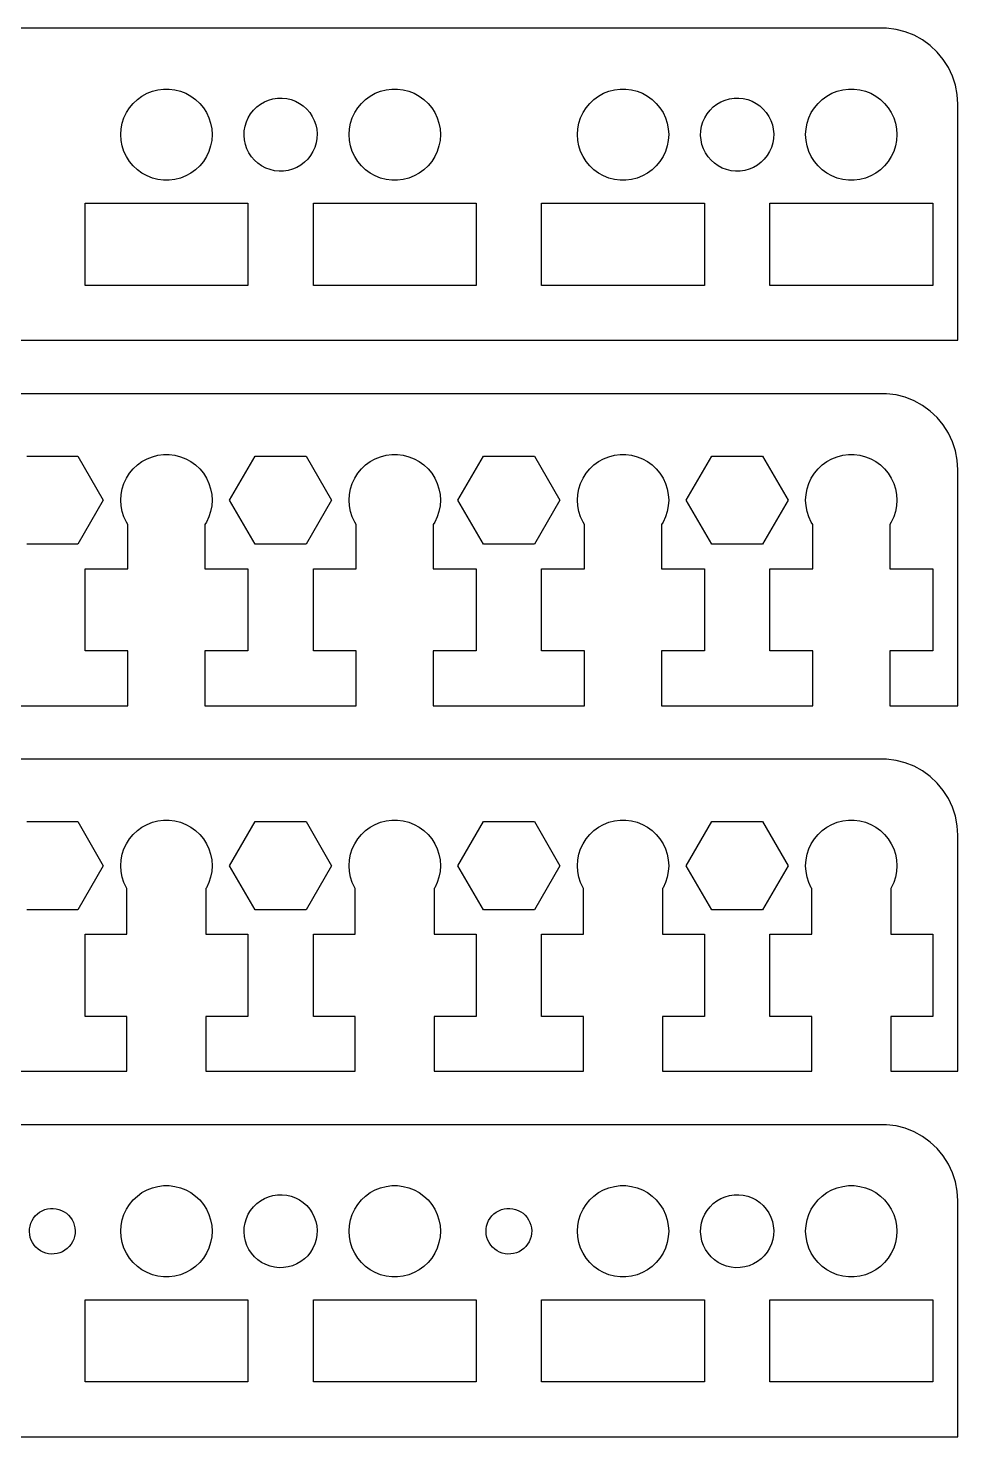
# Model space of a CAD drawing. Header units: metres. Extents: x -60 to 60, y 0 to 92.
# Drawn here: x -1.6 to 59.5, y 0 to 92.5 of the extents above; entities that cross this region are included whole.
import ezdxf

# ---------------------------------------------------------------- set-up
doc = ezdxf.new("R2010")
doc.units = ezdxf.units.M

msp = doc.modelspace()

# ---------------------------------------------------------------- linework, layer by layer
for p, q in [((54.8139, 92.4901), (-54.8139, 92.4901)), ((55.4369, 92.4114), (54.8139, 92.4901)), ((56.0451, 92.2553), (55.4369, 92.4114)), ((56.6289, 92.0241), (56.0451, 92.2553)), ((57.1791, 91.7216), (56.6289, 92.0241)), ((57.6871, 91.3526), (57.1791, 91.7216)), ((58.1448, 90.9227), (57.6871, 91.3526)), ((58.5451, 90.4389), (58.1448, 90.9227)), ((58.8815, 89.9088), (58.5451, 90.4389)), ((59.1489, 89.3406), (58.8815, 89.9088)), ((59.3429, 88.7434), (59.1489, 89.3406)), ((5.58772, 87.8115), (5.89252, 88.033)), ((5.89252, 88.033), (6.22266, 88.2145)), ((6.22266, 88.2145), (6.57294, 88.3532)), ((6.57294, 88.3532), (6.93785, 88.4469)), ((6.93785, 88.4469), (7.31161, 88.4941)), ((7.31161, 88.4941), (7.68837, 88.4941)), ((7.68837, 88.4941), (8.06213, 88.4469)), ((8.06213, 88.4469), (8.42705, 88.3532)), ((8.42705, 88.3532), (8.77733, 88.2145)), ((8.77733, 88.2145), (9.10747, 88.033)), ((9.10747, 88.033), (9.41226, 87.8115)), ((14.501, 87.8475), (14.7992, 87.8916)), ((14.7992, 87.8916), (15.1005, 87.8979)), ((15.1005, 87.8979), (15.4002, 87.8664)), ((15.4002, 87.8664), (15.6937, 87.7976)), ((20.5877, 87.8115), (20.8925, 88.033)), ((20.8925, 88.033), (21.2227, 88.2145)), ((21.2227, 88.2145), (21.5729, 88.3532)), ((21.5729, 88.3532), (21.9379, 88.4469)), ((21.9379, 88.4469), (22.3116, 88.4941)), ((22.3116, 88.4941), (22.6884, 88.4941)), ((22.6884, 88.4941), (23.0621, 88.4469)), ((23.0621, 88.4469), (23.427, 88.3532)), ((23.427, 88.3532), (23.7773, 88.2145)), ((23.7773, 88.2145), (24.1075, 88.033)), ((24.1075, 88.033), (24.4123, 87.8115)), ((35.5877, 87.8115), (35.8925, 88.033)), ((35.8925, 88.033), (36.2227, 88.2145)), ((36.2227, 88.2145), (36.5729, 88.3532)), ((36.5729, 88.3532), (36.9379, 88.4469)), ((36.9379, 88.4469), (37.3116, 88.4941)), ((37.3116, 88.4941), (37.6884, 88.4941)), ((37.6884, 88.4941), (38.0621, 88.4469)), ((38.0621, 88.4469), (38.427, 88.3532)), ((38.427, 88.3532), (38.7773, 88.2145)), ((38.7773, 88.2145), (39.1075, 88.033)), ((39.1075, 88.033), (39.4123, 87.8115)), ((44.501, 87.8475), (44.7992, 87.8916)), ((44.7992, 87.8916), (45.1005, 87.8979)), ((45.1005, 87.8979), (45.4002, 87.8664)), ((45.4002, 87.8664), (45.6937, 87.7976)), ((50.5877, 87.8115), (50.8925, 88.033)), ((50.8925, 88.033), (51.2227, 88.2145)), ((51.2227, 88.2145), (51.5729, 88.3532)), ((51.5729, 88.3532), (51.9379, 88.4469)), ((51.9379, 88.4469), (52.3116, 88.4941)), ((52.3116, 88.4941), (52.6884, 88.4941)), ((52.6884, 88.4941), (53.0621, 88.4469)), ((53.0621, 88.4469), (53.427, 88.3532)), ((53.427, 88.3532), (53.7773, 88.2145)), ((53.7773, 88.2145), (54.1075, 88.033)), ((54.1075, 88.033), (54.4123, 87.8115)), ((59.4606, 88.1267), (59.3429, 88.7434)), ((59.5, 87.5), (59.4606, 88.1267)), ((4.71066, 86.6044), (4.87108, 86.9453)), ((4.87108, 86.9453), (5.07294, 87.2634)), ((5.07294, 87.2634), (5.31308, 87.5536)), ((5.31308, 87.5536), (5.58772, 87.8115)), ((9.41226, 87.8115), (9.6869, 87.5536)), ((9.6869, 87.5536), (9.92705, 87.2634)), ((9.92705, 87.2634), (10.1289, 86.9453)), ((10.1289, 86.9453), (10.2893, 86.6044)), ((13.0292, 86.8697), (13.2164, 87.1059)), ((13.2164, 87.1059), (13.4318, 87.3168)), ((13.4318, 87.3168), (13.6719, 87.499)), ((13.6719, 87.499), (13.9329, 87.6497)), ((13.9329, 87.6497), (14.2107, 87.7665)), ((14.2107, 87.7665), (14.501, 87.8475)), ((15.6937, 87.7976), (15.9762, 87.6925)), ((15.9762, 87.6925), (16.2433, 87.5529)), ((16.2433, 87.5529), (16.4908, 87.3809)), ((16.4908, 87.3809), (16.7147, 87.1792)), ((16.7147, 87.1792), (16.9117, 86.951)), ((16.9117, 86.951), (17.0785, 86.7)), ((19.7107, 86.6044), (19.8711, 86.9453)), ((19.8711, 86.9453), (20.0729, 87.2634)), ((20.0729, 87.2634), (20.3131, 87.5536)), ((20.3131, 87.5536), (20.5877, 87.8115)), ((24.4123, 87.8115), (24.6869, 87.5536)), ((24.6869, 87.5536), (24.927, 87.2634)), ((24.927, 87.2634), (25.1289, 86.9453)), ((25.1289, 86.9453), (25.2893, 86.6044)), ((34.7107, 86.6044), (34.8711, 86.9453)), ((34.8711, 86.9453), (35.0729, 87.2634)), ((35.0729, 87.2634), (35.3131, 87.5536)), ((35.3131, 87.5536), (35.5877, 87.8115)), ((39.4123, 87.8115), (39.6869, 87.5536)), ((39.6869, 87.5536), (39.927, 87.2634)), ((39.927, 87.2634), (40.1289, 86.9453)), ((40.1289, 86.9453), (40.2893, 86.6044)), ((43.0292, 86.8697), (43.2164, 87.1059)), ((43.2164, 87.1059), (43.4318, 87.3168)), ((43.4318, 87.3168), (43.6719, 87.499)), ((43.6719, 87.499), (43.9329, 87.6497)), ((43.9329, 87.6497), (44.2107, 87.7665)), ((44.2107, 87.7665), (44.501, 87.8475)), ((45.6937, 87.7976), (45.9762, 87.6925)), ((45.9762, 87.6925), (46.2433, 87.5529)), ((46.2433, 87.5529), (46.4908, 87.3809)), ((46.4908, 87.3809), (46.7147, 87.1792)), ((46.7147, 87.1792), (46.9117, 86.951)), ((46.9117, 86.951), (47.0785, 86.7)), ((49.7107, 86.6044), (49.8711, 86.9453)), ((49.8711, 86.9453), (50.0729, 87.2634)), ((50.0729, 87.2634), (50.3131, 87.5536)), ((50.3131, 87.5536), (50.5877, 87.8115)), ((54.4123, 87.8115), (54.6869, 87.5536)), ((54.6869, 87.5536), (54.927, 87.2634)), ((54.927, 87.2634), (55.1289, 86.9453)), ((55.1289, 86.9453), (55.2893, 86.6044)), ((59.5, 72), (59.5, 87.5)), ((4.52365, 85.876), (4.59424, 86.2461)), ((4.59424, 86.2461), (4.71066, 86.6044)), ((10.2893, 86.6044), (10.4057, 86.2461)), ((10.4057, 86.2461), (10.4763, 85.876)), ((12.6131, 85.7509), (12.6634, 86.048)), ((12.6634, 86.048), (12.7505, 86.3366)), ((12.7505, 86.3366), (12.8731, 86.6119)), ((12.8731, 86.6119), (13.0292, 86.8697)), ((17.0785, 86.7), (17.2125, 86.43)), ((17.2125, 86.43), (17.3116, 86.1454)), ((17.3116, 86.1454), (17.3743, 85.8506)), ((19.5237, 85.876), (19.5942, 86.2461)), ((19.5942, 86.2461), (19.7107, 86.6044)), ((25.2893, 86.6044), (25.4057, 86.2461)), ((25.4057, 86.2461), (25.4763, 85.876)), ((34.5237, 85.876), (34.5942, 86.2461)), ((34.5942, 86.2461), (34.7107, 86.6044)), ((40.2893, 86.6044), (40.4057, 86.2461)), ((40.4057, 86.2461), (40.4763, 85.876)), ((42.6131, 85.7509), (42.6634, 86.048)), ((42.6634, 86.048), (42.7505, 86.3366)), ((42.7505, 86.3366), (42.8731, 86.6119)), ((42.8731, 86.6119), (43.0292, 86.8697)), ((47.0785, 86.7), (47.2125, 86.43)), ((47.2125, 86.43), (47.3116, 86.1454)), ((47.3116, 86.1454), (47.3743, 85.8506)), ((49.5237, 85.876), (49.5942, 86.2461)), ((49.5942, 86.2461), (49.7107, 86.6044)), ((55.2893, 86.6044), (55.4057, 86.2461)), ((55.4057, 86.2461), (55.4763, 85.876)), ((4.5, 85.5), (4.52365, 85.876)), ((4.52365, 85.124), (4.5, 85.5)), ((4.59424, 84.7539), (4.52365, 85.124)), ((10.4763, 85.124), (10.4057, 84.7539)), ((10.4763, 85.876), (10.5, 85.5)), ((10.5, 85.5), (10.4763, 85.124)), ((12.6005, 85.4497), (12.6131, 85.7509)), ((12.6257, 85.1494), (12.6005, 85.4497)), ((12.6884, 84.8546), (12.6257, 85.1494)), ((17.3868, 85.2491), (17.3366, 84.952)), ((17.3743, 85.8506), (17.3995, 85.5502)), ((17.3995, 85.5502), (17.3868, 85.2491)), ((19.5, 85.5), (19.5237, 85.876)), ((19.5237, 85.124), (19.5, 85.5)), ((19.5942, 84.7539), (19.5237, 85.124)), ((25.4763, 85.124), (25.4057, 84.7539)), ((25.4763, 85.876), (25.5, 85.5)), ((25.5, 85.5), (25.4763, 85.124)), ((34.5, 85.5), (34.5237, 85.876)), ((34.5237, 85.124), (34.5, 85.5)), ((34.5942, 84.7539), (34.5237, 85.124)), ((40.4763, 85.124), (40.4057, 84.7539)), ((40.4763, 85.876), (40.5, 85.5)), ((40.5, 85.5), (40.4763, 85.124)), ((42.6005, 85.4497), (42.6131, 85.7509)), ((42.6257, 85.1494), (42.6005, 85.4497)), ((42.6884, 84.8546), (42.6257, 85.1494)), ((47.3868, 85.2491), (47.3366, 84.952)), ((47.3743, 85.8506), (47.3995, 85.5502)), ((47.3995, 85.5502), (47.3868, 85.2491)), ((49.5, 85.5), (49.5237, 85.876)), ((49.5237, 85.124), (49.5, 85.5)), ((49.5942, 84.7539), (49.5237, 85.124)), ((55.4763, 85.124), (55.4057, 84.7539)), ((55.4763, 85.876), (55.5, 85.5)), ((55.5, 85.5), (55.4763, 85.124)), ((4.71066, 84.3956), (4.59424, 84.7539)), ((4.87108, 84.0547), (4.71066, 84.3956)), ((10.2893, 84.3956), (10.1289, 84.0547)), ((10.4057, 84.7539), (10.2893, 84.3956)), ((12.7875, 84.57), (12.6884, 84.8546)), ((12.9215, 84.3), (12.7875, 84.57)), ((13.0883, 84.049), (12.9215, 84.3)), ((17.1269, 84.3881), (16.9707, 84.1303)), ((17.2495, 84.6634), (17.1269, 84.3881)), ((17.3366, 84.952), (17.2495, 84.6634)), ((19.7107, 84.3956), (19.5942, 84.7539)), ((19.8711, 84.0547), (19.7107, 84.3956)), ((25.2893, 84.3956), (25.1289, 84.0547)), ((25.4057, 84.7539), (25.2893, 84.3956)), ((34.7107, 84.3956), (34.5942, 84.7539)), ((34.8711, 84.0547), (34.7107, 84.3956)), ((40.2893, 84.3956), (40.1289, 84.0547)), ((40.4057, 84.7539), (40.2893, 84.3956)), ((42.7875, 84.57), (42.6884, 84.8546)), ((42.9215, 84.3), (42.7875, 84.57)), ((43.0883, 84.049), (42.9215, 84.3)), ((47.1269, 84.3881), (46.9707, 84.1303)), ((47.2495, 84.6634), (47.1269, 84.3881)), ((47.3366, 84.952), (47.2495, 84.6634)), ((49.7107, 84.3956), (49.5942, 84.7539)), ((49.8711, 84.0547), (49.7107, 84.3956)), ((55.2893, 84.3956), (55.1289, 84.0547)), ((55.4057, 84.7539), (55.2893, 84.3956)), ((5.07294, 83.7366), (4.87108, 84.0547)), ((5.31308, 83.4464), (5.07294, 83.7366)), ((5.58772, 83.1884), (5.31308, 83.4464)), ((9.6869, 83.4464), (9.41226, 83.1884)), ((9.92705, 83.7366), (9.6869, 83.4464)), ((10.1289, 84.0547), (9.92705, 83.7366)), ((13.2853, 83.8208), (13.0883, 84.049)), ((13.5092, 83.6191), (13.2853, 83.8208)), ((13.7567, 83.4471), (13.5092, 83.6191)), ((14.0238, 83.3075), (13.7567, 83.4471)), ((14.3063, 83.2024), (14.0238, 83.3075)), ((16.0671, 83.3503), (15.7893, 83.2335)), ((16.3281, 83.501), (16.0671, 83.3503)), ((16.5682, 83.6832), (16.3281, 83.501)), ((16.7835, 83.8941), (16.5682, 83.6832)), ((16.9707, 84.1303), (16.7835, 83.8941)), ((20.0729, 83.7366), (19.8711, 84.0547)), ((20.3131, 83.4464), (20.0729, 83.7366)), ((20.5877, 83.1884), (20.3131, 83.4464)), ((24.6869, 83.4464), (24.4123, 83.1884)), ((24.927, 83.7366), (24.6869, 83.4464)), ((25.1289, 84.0547), (24.927, 83.7366)), ((35.0729, 83.7366), (34.8711, 84.0547)), ((35.3131, 83.4464), (35.0729, 83.7366)), ((35.5877, 83.1884), (35.3131, 83.4464)), ((39.6869, 83.4464), (39.4123, 83.1884)), ((39.927, 83.7366), (39.6869, 83.4464)), ((40.1289, 84.0547), (39.927, 83.7366)), ((43.2853, 83.8208), (43.0883, 84.049)), ((43.5092, 83.6191), (43.2853, 83.8208)), ((43.7567, 83.4471), (43.5092, 83.6191)), ((44.0238, 83.3075), (43.7567, 83.4471)), ((44.3063, 83.2024), (44.0238, 83.3075)), ((46.0671, 83.3503), (45.7893, 83.2335)), ((46.3281, 83.501), (46.0671, 83.3503)), ((46.5682, 83.6832), (46.3281, 83.501)), ((46.7835, 83.8941), (46.5682, 83.6832)), ((46.9707, 84.1303), (46.7835, 83.8941)), ((50.0729, 83.7366), (49.8711, 84.0547)), ((50.3131, 83.4464), (50.0729, 83.7366)), ((50.5877, 83.1884), (50.3131, 83.4464)), ((54.6869, 83.4464), (54.4123, 83.1884)), ((54.927, 83.7366), (54.6869, 83.4464)), ((55.1289, 84.0547), (54.927, 83.7366)), ((5.89252, 82.967), (5.58772, 83.1884)), ((6.22266, 82.7855), (5.89252, 82.967)), ((6.57294, 82.6468), (6.22266, 82.7855)), ((6.93785, 82.5531), (6.57294, 82.6468)), ((7.31161, 82.5059), (6.93785, 82.5531)), ((7.68837, 82.5059), (7.31161, 82.5059)), ((8.06213, 82.5531), (7.68837, 82.5059)), ((8.42705, 82.6468), (8.06213, 82.5531)), ((8.77733, 82.7855), (8.42705, 82.6468)), ((9.10747, 82.967), (8.77733, 82.7855)), ((9.41226, 83.1884), (9.10747, 82.967)), ((14.5997, 83.1336), (14.3063, 83.2024)), ((14.8995, 83.1021), (14.5997, 83.1336)), ((15.2008, 83.1084), (14.8995, 83.1021)), ((15.499, 83.1524), (15.2008, 83.1084)), ((15.7893, 83.2335), (15.499, 83.1524)), ((20.8925, 82.967), (20.5877, 83.1884)), ((21.2227, 82.7855), (20.8925, 82.967)), ((21.5729, 82.6468), (21.2227, 82.7855)), ((21.9379, 82.5531), (21.5729, 82.6468)), ((22.3116, 82.5059), (21.9379, 82.5531)), ((22.6884, 82.5059), (22.3116, 82.5059)), ((23.0621, 82.5531), (22.6884, 82.5059)), ((23.427, 82.6468), (23.0621, 82.5531)), ((23.7773, 82.7855), (23.427, 82.6468)), ((24.1075, 82.967), (23.7773, 82.7855)), ((24.4123, 83.1884), (24.1075, 82.967)), ((35.8925, 82.967), (35.5877, 83.1884)), ((36.2227, 82.7855), (35.8925, 82.967)), ((36.5729, 82.6468), (36.2227, 82.7855)), ((36.9379, 82.5531), (36.5729, 82.6468)), ((37.3116, 82.5059), (36.9379, 82.5531)), ((37.6884, 82.5059), (37.3116, 82.5059)), ((38.0621, 82.5531), (37.6884, 82.5059)), ((38.427, 82.6468), (38.0621, 82.5531)), ((38.7773, 82.7855), (38.427, 82.6468)), ((39.1075, 82.967), (38.7773, 82.7855)), ((39.4123, 83.1884), (39.1075, 82.967)), ((44.5997, 83.1336), (44.3063, 83.2024)), ((44.8995, 83.1021), (44.5997, 83.1336)), ((45.2008, 83.1084), (44.8995, 83.1021)), ((45.499, 83.1524), (45.2008, 83.1084)), ((45.7893, 83.2335), (45.499, 83.1524)), ((50.8925, 82.967), (50.5877, 83.1884)), ((51.2227, 82.7855), (50.8925, 82.967)), ((51.5729, 82.6468), (51.2227, 82.7855)), ((51.9379, 82.5531), (51.5729, 82.6468)), ((52.3116, 82.5059), (51.9379, 82.5531)), ((52.6884, 82.5059), (52.3116, 82.5059)), ((53.0621, 82.5531), (52.6884, 82.5059)), ((53.427, 82.6468), (53.0621, 82.5531)), ((53.7773, 82.7855), (53.427, 82.6468)), ((54.1075, 82.967), (53.7773, 82.7855)), ((54.4123, 83.1884), (54.1075, 82.967)), ((2.15337, 75.6), (2.15337, 81)), ((2.15337, 81), (12.8466, 81)), ((12.8466, 81), (12.8466, 75.6)), ((17.1534, 75.6), (17.1534, 81)), ((17.1534, 81), (27.8466, 81)), ((27.8466, 81), (27.8466, 75.6)), ((32.1534, 75.6), (32.1534, 81)), ((32.1534, 81), (42.8466, 81)), ((42.8466, 81), (42.8466, 75.6)), ((47.1534, 75.6), (47.1534, 81)), ((47.1534, 81), (57.8466, 81)), ((57.8466, 81), (57.8466, 75.6)), ((12.8466, 75.6), (2.15337, 75.6)), ((27.8466, 75.6), (17.1534, 75.6)), ((42.8466, 75.6), (32.1534, 75.6)), ((57.8466, 75.6), (47.1534, 75.6)), ((-59.5, 72), (59.5, 72)), ((54.8139, 68.4901), (-54.8139, 68.4901)), ((55.4369, 68.4114), (54.8139, 68.4901)), ((56.0451, 68.2553), (55.4369, 68.4114)), ((56.6289, 68.0241), (56.0451, 68.2553)), ((57.1791, 67.7216), (56.6289, 68.0241)), ((57.6871, 67.3526), (57.1791, 67.7216)), ((58.1448, 66.9227), (57.6871, 67.3526)), ((58.5451, 66.4389), (58.1448, 66.9227)), ((58.8815, 65.9088), (58.5451, 66.4389)), ((59.1489, 65.3406), (58.8815, 65.9088)), ((59.3429, 64.7434), (59.1489, 65.3406)), ((59.4606, 64.1267), (59.3429, 64.7434)), ((-1.67328, 64.3982), (1.67329, 64.3982)), ((1.67329, 64.3982), (3.34657, 61.5)), ((5.58772, 63.8115), (5.89252, 64.033)), ((5.89252, 64.033), (6.22266, 64.2145)), ((6.22266, 64.2145), (6.57294, 64.3532)), ((6.57294, 64.3532), (6.93785, 64.4469)), ((6.93785, 64.4469), (7.31161, 64.4941)), ((7.31161, 64.4941), (7.68837, 64.4941)), ((7.68837, 64.4941), (8.06213, 64.4469)), ((8.06213, 64.4469), (8.42705, 64.3532)), ((8.42705, 64.3532), (8.77733, 64.2145)), ((8.77733, 64.2145), (9.10747, 64.033)), ((9.10747, 64.033), (9.41226, 63.8115)), ((11.6534, 61.5), (13.3267, 64.3982)), ((13.3267, 64.3982), (16.6733, 64.3982)), ((16.6733, 64.3982), (18.3466, 61.5)), ((20.5877, 63.8115), (20.8925, 64.033)), ((20.8925, 64.033), (21.2227, 64.2145)), ((21.2227, 64.2145), (21.5729, 64.3532)), ((21.5729, 64.3532), (21.9379, 64.4469)), ((21.9379, 64.4469), (22.3116, 64.4941)), ((22.3116, 64.4941), (22.6884, 64.4941)), ((22.6884, 64.4941), (23.0621, 64.4469)), ((23.0621, 64.4469), (23.427, 64.3532)), ((23.427, 64.3532), (23.7773, 64.2145)), ((23.7773, 64.2145), (24.1075, 64.033)), ((24.1075, 64.033), (24.4123, 63.8115)), ((26.6534, 61.5), (28.3267, 64.3982)), ((28.3267, 64.3982), (31.6733, 64.3982)), ((31.6733, 64.3982), (33.3466, 61.5)), ((35.5877, 63.8115), (35.8925, 64.033)), ((35.8925, 64.033), (36.2227, 64.2145)), ((36.2227, 64.2145), (36.5729, 64.3532)), ((36.5729, 64.3532), (36.9379, 64.4469)), ((36.9379, 64.4469), (37.3116, 64.4941)), ((37.3116, 64.4941), (37.6884, 64.4941)), ((37.6884, 64.4941), (38.0621, 64.4469)), ((38.0621, 64.4469), (38.427, 64.3532)), ((38.427, 64.3532), (38.7773, 64.2145)), ((38.7773, 64.2145), (39.1075, 64.033)), ((39.1075, 64.033), (39.4123, 63.8115)), ((41.6534, 61.5), (43.3267, 64.3982)), ((43.3267, 64.3982), (46.6733, 64.3982)), ((46.6733, 64.3982), (48.3466, 61.5)), ((50.5877, 63.8115), (50.8925, 64.033)), ((50.8925, 64.033), (51.2227, 64.2145)), ((51.2227, 64.2145), (51.5729, 64.3532)), ((51.5729, 64.3532), (51.9379, 64.4469)), ((51.9379, 64.4469), (52.3116, 64.4941)), ((52.3116, 64.4941), (52.6884, 64.4941)), ((52.6884, 64.4941), (53.0621, 64.4469)), ((53.0621, 64.4469), (53.427, 64.3532)), ((53.427, 64.3532), (53.7773, 64.2145)), ((53.7773, 64.2145), (54.1075, 64.033)), ((54.1075, 64.033), (54.4123, 63.8115)), ((59.5, 63.5), (59.4606, 64.1267)), ((4.71066, 62.6044), (4.87108, 62.9453)), ((4.87108, 62.9453), (5.07294, 63.2634)), ((5.07294, 63.2634), (5.31308, 63.5536)), ((5.31308, 63.5536), (5.58772, 63.8115)), ((9.41226, 63.8115), (9.6869, 63.5536)), ((9.6869, 63.5536), (9.92705, 63.2634)), ((9.92705, 63.2634), (10.1289, 62.9453)), ((10.1289, 62.9453), (10.2893, 62.6044)), ((19.7107, 62.6044), (19.8711, 62.9453)), ((19.8711, 62.9453), (20.0729, 63.2634)), ((20.0729, 63.2634), (20.3131, 63.5536)), ((20.3131, 63.5536), (20.5877, 63.8115)), ((24.4123, 63.8115), (24.6869, 63.5536)), ((24.6869, 63.5536), (24.927, 63.2634)), ((24.927, 63.2634), (25.1289, 62.9453)), ((25.1289, 62.9453), (25.2893, 62.6044)), ((34.7107, 62.6044), (34.8711, 62.9453)), ((34.8711, 62.9453), (35.0729, 63.2634)), ((35.0729, 63.2634), (35.3131, 63.5536)), ((35.3131, 63.5536), (35.5877, 63.8115)), ((39.4123, 63.8115), (39.6869, 63.5536)), ((39.6869, 63.5536), (39.927, 63.2634)), ((39.927, 63.2634), (40.1289, 62.9453)), ((40.1289, 62.9453), (40.2893, 62.6044)), ((49.7107, 62.6044), (49.8711, 62.9453)), ((49.8711, 62.9453), (50.0729, 63.2634)), ((50.0729, 63.2634), (50.3131, 63.5536)), ((50.3131, 63.5536), (50.5877, 63.8115)), ((54.4123, 63.8115), (54.6869, 63.5536)), ((54.6869, 63.5536), (54.927, 63.2634)), ((54.927, 63.2634), (55.1289, 62.9453)), ((55.1289, 62.9453), (55.2893, 62.6044)), ((59.5, 48), (59.5, 63.5)), ((4.52365, 61.876), (4.59424, 62.2461)), ((4.59424, 62.2461), (4.71066, 62.6044)), ((10.2893, 62.6044), (10.4057, 62.2461)), ((10.4057, 62.2461), (10.4763, 61.876)), ((19.5237, 61.876), (19.5942, 62.2461)), ((19.5942, 62.2461), (19.7107, 62.6044)), ((25.2893, 62.6044), (25.4057, 62.2461)), ((25.4057, 62.2461), (25.4763, 61.876)), ((34.5237, 61.876), (34.5942, 62.2461)), ((34.5942, 62.2461), (34.7107, 62.6044)), ((40.2893, 62.6044), (40.4057, 62.2461)), ((40.4057, 62.2461), (40.4763, 61.876)), ((49.5237, 61.876), (49.5942, 62.2461)), ((49.5942, 62.2461), (49.7107, 62.6044)), ((55.2893, 62.6044), (55.4057, 62.2461)), ((55.4057, 62.2461), (55.4763, 61.876)), ((3.34657, 61.5), (1.67328, 58.6018)), ((4.5, 61.5), (4.52365, 61.876)), ((4.52365, 61.124), (4.5, 61.5)), ((4.59424, 60.7539), (4.52365, 61.124)), ((10.4763, 61.124), (10.4057, 60.7539)), ((10.4763, 61.876), (10.5, 61.5)), ((10.5, 61.5), (10.4763, 61.124)), ((13.3267, 58.6018), (11.6534, 61.5)), ((18.3466, 61.5), (16.6733, 58.6018)), ((19.5, 61.5), (19.5237, 61.876)), ((19.5237, 61.124), (19.5, 61.5)), ((19.5942, 60.7539), (19.5237, 61.124)), ((25.4763, 61.124), (25.4057, 60.7539)), ((25.4763, 61.876), (25.5, 61.5)), ((25.5, 61.5), (25.4763, 61.124)), ((28.3267, 58.6018), (26.6534, 61.5)), ((33.3466, 61.5), (31.6733, 58.6018)), ((34.5, 61.5), (34.5237, 61.876)), ((34.5237, 61.124), (34.5, 61.5)), ((34.5942, 60.7539), (34.5237, 61.124)), ((40.4763, 61.124), (40.4057, 60.7539)), ((40.4763, 61.876), (40.5, 61.5)), ((40.5, 61.5), (40.4763, 61.124)), ((43.3267, 58.6018), (41.6534, 61.5)), ((48.3466, 61.5), (46.6733, 58.6018)), ((49.5, 61.5), (49.5237, 61.876)), ((49.5237, 61.124), (49.5, 61.5)), ((49.5942, 60.7539), (49.5237, 61.124)), ((55.4763, 61.124), (55.4057, 60.7539)), ((55.4763, 61.876), (55.5, 61.5)), ((55.5, 61.5), (55.4763, 61.124)), ((4.71066, 60.3956), (4.59424, 60.7539)), ((4.87108, 60.0547), (4.71066, 60.3956)), ((10.2893, 60.3956), (10.1289, 60.0547)), ((10.4057, 60.7539), (10.2893, 60.3956)), ((19.7107, 60.3956), (19.5942, 60.7539)), ((19.8711, 60.0547), (19.7107, 60.3956)), ((25.2893, 60.3956), (25.1289, 60.0547)), ((25.4057, 60.7539), (25.2893, 60.3956)), ((34.7107, 60.3956), (34.5942, 60.7539)), ((34.8711, 60.0547), (34.7107, 60.3956)), ((40.2893, 60.3956), (40.1289, 60.0547)), ((40.4057, 60.7539), (40.2893, 60.3956)), ((49.7107, 60.3956), (49.5942, 60.7539)), ((49.8711, 60.0547), (49.7107, 60.3956)), ((55.2893, 60.3956), (55.1289, 60.0547)), ((55.4057, 60.7539), (55.2893, 60.3956)), ((4.96927, 59.9), (4.87108, 60.0547)), ((4.96927, 57), (4.96927, 59.9)), ((10.1289, 60.0547), (10.0307, 59.9)), ((10.0307, 59.9), (10.0307, 57)), ((19.9693, 59.9), (19.8711, 60.0547)), ((19.9693, 57), (19.9693, 59.9)), ((25.1289, 60.0547), (25.0307, 59.9)), ((25.0307, 59.9), (25.0307, 57)), ((34.9693, 59.9), (34.8711, 60.0547)), ((34.9693, 57), (34.9693, 59.9)), ((40.1289, 60.0547), (40.0307, 59.9)), ((40.0307, 59.9), (40.0307, 57)), ((49.9693, 59.9), (49.8711, 60.0547)), ((49.9693, 57), (49.9693, 59.9)), ((55.1289, 60.0547), (55.0307, 59.9)), ((55.0307, 59.9), (55.0307, 57)), ((1.67328, 58.6018), (-1.67329, 58.6018)), ((16.6733, 58.6018), (13.3267, 58.6018)), ((31.6733, 58.6018), (28.3267, 58.6018)), ((46.6733, 58.6018), (43.3267, 58.6018)), ((2.15337, 51.6), (2.15337, 57)), ((2.15337, 57), (4.96927, 57)), ((10.0307, 57), (12.8466, 57)), ((12.8466, 57), (12.8466, 51.6)), ((17.1534, 51.6), (17.1534, 57)), ((17.1534, 57), (19.9693, 57)), ((25.0307, 57), (27.8466, 57)), ((27.8466, 57), (27.8466, 51.6)), ((32.1534, 51.6), (32.1534, 57)), ((32.1534, 57), (34.9693, 57)), ((40.0307, 57), (42.8466, 57)), ((42.8466, 57), (42.8466, 51.6)), ((47.1534, 51.6), (47.1534, 57)), ((47.1534, 57), (49.9693, 57)), ((55.0307, 57), (57.8466, 57)), ((57.8466, 57), (57.8466, 51.6)), ((4.96927, 51.6), (2.15337, 51.6)), ((4.96927, 48), (4.96927, 51.6)), ((12.8466, 51.6), (10.0307, 51.6)), ((10.0307, 51.6), (10.0307, 48)), ((19.9693, 51.6), (17.1534, 51.6)), ((19.9693, 48), (19.9693, 51.6)), ((27.8466, 51.6), (25.0307, 51.6)), ((25.0307, 51.6), (25.0307, 48)), ((34.9693, 51.6), (32.1534, 51.6)), ((34.9693, 48), (34.9693, 51.6)), ((42.8466, 51.6), (40.0307, 51.6)), ((40.0307, 51.6), (40.0307, 48)), ((49.9693, 51.6), (47.1534, 51.6)), ((49.9693, 48), (49.9693, 51.6)), ((57.8466, 51.6), (55.0307, 51.6)), ((55.0307, 51.6), (55.0307, 48)), ((-4.96927, 48), (4.96927, 48)), ((10.0307, 48), (19.9693, 48)), ((25.0307, 48), (34.9693, 48)), ((40.0307, 48), (49.9693, 48)), ((55.0307, 48), (59.5, 48)), ((54.8139, 44.4901), (-54.8139, 44.4901)), ((55.4369, 44.4114), (54.8139, 44.4901)), ((56.0451, 44.2553), (55.4369, 44.4114)), ((56.6289, 44.0241), (56.0451, 44.2553)), ((57.1791, 43.7216), (56.6289, 44.0241)), ((57.6871, 43.3526), (57.1791, 43.7216)), ((58.1448, 42.9227), (57.6871, 43.3526)), ((58.5451, 42.4389), (58.1448, 42.9227)), ((58.8815, 41.9088), (58.5451, 42.4389)), ((59.1489, 41.3406), (58.8815, 41.9088)), ((59.3429, 40.7434), (59.1489, 41.3406)), ((59.4606, 40.1267), (59.3429, 40.7434)), ((-1.67328, 40.3982), (1.67329, 40.3982)), ((1.67329, 40.3982), (3.34657, 37.5)), ((5.31308, 39.5536), (5.58772, 39.8115)), ((5.58772, 39.8115), (5.89252, 40.033)), ((5.89252, 40.033), (6.22266, 40.2145)), ((6.22266, 40.2145), (6.57294, 40.3532)), ((6.57294, 40.3532), (6.93785, 40.4469)), ((6.93785, 40.4469), (7.31161, 40.4941)), ((7.31161, 40.4941), (7.68837, 40.4941)), ((7.68837, 40.4941), (8.06213, 40.4469)), ((8.06213, 40.4469), (8.42705, 40.3532)), ((8.42705, 40.3532), (8.77733, 40.2145)), ((8.77733, 40.2145), (9.10747, 40.033)), ((9.10747, 40.033), (9.41226, 39.8115)), ((9.41226, 39.8115), (9.6869, 39.5536)), ((11.6534, 37.5), (13.3267, 40.3982)), ((13.3267, 40.3982), (16.6733, 40.3982)), ((16.6733, 40.3982), (18.3466, 37.5)), ((20.3131, 39.5536), (20.5877, 39.8115)), ((20.5877, 39.8115), (20.8925, 40.033)), ((20.8925, 40.033), (21.2227, 40.2145)), ((21.2227, 40.2145), (21.5729, 40.3532)), ((21.5729, 40.3532), (21.9379, 40.4469)), ((21.9379, 40.4469), (22.3116, 40.4941)), ((22.3116, 40.4941), (22.6884, 40.4941)), ((22.6884, 40.4941), (23.0621, 40.4469)), ((23.0621, 40.4469), (23.427, 40.3532)), ((23.427, 40.3532), (23.7773, 40.2145)), ((23.7773, 40.2145), (24.1075, 40.033)), ((24.1075, 40.033), (24.4123, 39.8115)), ((24.4123, 39.8115), (24.6869, 39.5536)), ((26.6534, 37.5), (28.3267, 40.3982)), ((28.3267, 40.3982), (31.6733, 40.3982)), ((31.6733, 40.3982), (33.3466, 37.5)), ((35.3131, 39.5536), (35.5877, 39.8115)), ((35.5877, 39.8115), (35.8925, 40.033)), ((35.8925, 40.033), (36.2227, 40.2145)), ((36.2227, 40.2145), (36.5729, 40.3532)), ((36.5729, 40.3532), (36.9379, 40.4469)), ((36.9379, 40.4469), (37.3116, 40.4941)), ((37.3116, 40.4941), (37.6884, 40.4941)), ((37.6884, 40.4941), (38.0621, 40.4469)), ((38.0621, 40.4469), (38.427, 40.3532)), ((38.427, 40.3532), (38.7773, 40.2145)), ((38.7773, 40.2145), (39.1075, 40.033)), ((39.1075, 40.033), (39.4123, 39.8115)), ((39.4123, 39.8115), (39.6869, 39.5536)), ((41.6534, 37.5), (43.3267, 40.3982)), ((43.3267, 40.3982), (46.6733, 40.3982)), ((46.6733, 40.3982), (48.3466, 37.5)), ((50.3131, 39.5536), (50.5877, 39.8115)), ((50.5877, 39.8115), (50.8925, 40.033)), ((50.8925, 40.033), (51.2227, 40.2145)), ((51.2227, 40.2145), (51.5729, 40.3532)), ((51.5729, 40.3532), (51.9379, 40.4469)), ((51.9379, 40.4469), (52.3116, 40.4941)), ((52.3116, 40.4941), (52.6884, 40.4941)), ((52.6884, 40.4941), (53.0621, 40.4469)), ((53.0621, 40.4469), (53.427, 40.3532)), ((53.427, 40.3532), (53.7773, 40.2145)), ((53.7773, 40.2145), (54.1075, 40.033)), ((54.1075, 40.033), (54.4123, 39.8115)), ((54.4123, 39.8115), (54.6869, 39.5536)), ((59.5, 39.5), (59.4606, 40.1267)), ((4.71066, 38.6044), (4.87108, 38.9453)), ((4.87108, 38.9453), (5.07294, 39.2634)), ((5.07294, 39.2634), (5.31308, 39.5536)), ((9.6869, 39.5536), (9.92705, 39.2634)), ((9.92705, 39.2634), (10.1289, 38.9453)), ((10.1289, 38.9453), (10.2893, 38.6044)), ((19.7107, 38.6044), (19.8711, 38.9453)), ((19.8711, 38.9453), (20.0729, 39.2634)), ((20.0729, 39.2634), (20.3131, 39.5536)), ((24.6869, 39.5536), (24.927, 39.2634)), ((24.927, 39.2634), (25.1289, 38.9453)), ((25.1289, 38.9453), (25.2893, 38.6044)), ((34.7107, 38.6044), (34.8711, 38.9453)), ((34.8711, 38.9453), (35.0729, 39.2634)), ((35.0729, 39.2634), (35.3131, 39.5536)), ((39.6869, 39.5536), (39.927, 39.2634)), ((39.927, 39.2634), (40.1289, 38.9453)), ((40.1289, 38.9453), (40.2893, 38.6044)), ((49.7107, 38.6044), (49.8711, 38.9453)), ((49.8711, 38.9453), (50.0729, 39.2634)), ((50.0729, 39.2634), (50.3131, 39.5536)), ((54.6869, 39.5536), (54.927, 39.2634)), ((54.927, 39.2634), (55.1289, 38.9453)), ((55.1289, 38.9453), (55.2893, 38.6044)), ((59.5, 24), (59.5, 39.5)), ((4.52365, 37.876), (4.59424, 38.2461)), ((4.59424, 38.2461), (4.71066, 38.6044)), ((10.2893, 38.6044), (10.4057, 38.2461)), ((10.4057, 38.2461), (10.4763, 37.876)), ((19.5237, 37.876), (19.5942, 38.2461)), ((19.5942, 38.2461), (19.7107, 38.6044)), ((25.2893, 38.6044), (25.4057, 38.2461)), ((25.4057, 38.2461), (25.4763, 37.876)), ((34.5237, 37.876), (34.5942, 38.2461)), ((34.5942, 38.2461), (34.7107, 38.6044)), ((40.2893, 38.6044), (40.4057, 38.2461)), ((40.4057, 38.2461), (40.4763, 37.876)), ((49.5237, 37.876), (49.5942, 38.2461)), ((49.5942, 38.2461), (49.7107, 38.6044)), ((55.2893, 38.6044), (55.4057, 38.2461)), ((55.4057, 38.2461), (55.4763, 37.876)), ((3.34657, 37.5), (1.67328, 34.6018)), ((4.5, 37.5), (4.52365, 37.876)), ((4.52365, 37.124), (4.5, 37.5)), ((4.59424, 36.7539), (4.52365, 37.124)), ((10.4763, 37.124), (10.4057, 36.7539)), ((10.4763, 37.876), (10.5, 37.5)), ((10.5, 37.5), (10.4763, 37.124)), ((13.3267, 34.6018), (11.6534, 37.5)), ((18.3466, 37.5), (16.6733, 34.6018)), ((19.5, 37.5), (19.5237, 37.876)), ((19.5237, 37.124), (19.5, 37.5)), ((19.5942, 36.7539), (19.5237, 37.124)), ((25.4763, 37.124), (25.4057, 36.7539)), ((25.4763, 37.876), (25.5, 37.5)), ((25.5, 37.5), (25.4763, 37.124)), ((28.3267, 34.6018), (26.6534, 37.5)), ((33.3466, 37.5), (31.6733, 34.6018)), ((34.5, 37.5), (34.5237, 37.876)), ((34.5237, 37.124), (34.5, 37.5)), ((34.5942, 36.7539), (34.5237, 37.124)), ((40.4763, 37.124), (40.4057, 36.7539)), ((40.4763, 37.876), (40.5, 37.5)), ((40.5, 37.5), (40.4763, 37.124)), ((43.3267, 34.6018), (41.6534, 37.5)), ((48.3466, 37.5), (46.6733, 34.6018)), ((49.5, 37.5), (49.5237, 37.876)), ((49.5237, 37.124), (49.5, 37.5)), ((49.5942, 36.7539), (49.5237, 37.124)), ((55.4763, 37.124), (55.4057, 36.7539)), ((55.4763, 37.876), (55.5, 37.5)), ((55.5, 37.5), (55.4763, 37.124)), ((4.71066, 36.3956), (4.59424, 36.7539)), ((4.87108, 36.0547), (4.71066, 36.3956)), ((10.2893, 36.3956), (10.1289, 36.0547)), ((10.4057, 36.7539), (10.2893, 36.3956)), ((19.7107, 36.3956), (19.5942, 36.7539)), ((19.8711, 36.0547), (19.7107, 36.3956)), ((25.2893, 36.3956), (25.1289, 36.0547)), ((25.4057, 36.7539), (25.2893, 36.3956)), ((34.7107, 36.3956), (34.5942, 36.7539)), ((34.8711, 36.0547), (34.7107, 36.3956)), ((40.2893, 36.3956), (40.1289, 36.0547)), ((40.4057, 36.7539), (40.2893, 36.3956)), ((49.7107, 36.3956), (49.5942, 36.7539)), ((49.8711, 36.0547), (49.7107, 36.3956)), ((55.2893, 36.3956), (55.1289, 36.0547)), ((55.4057, 36.7539), (55.2893, 36.3956)), ((4.90581, 36), (4.87108, 36.0547)), ((4.90581, 33), (4.90581, 36)), ((10.1289, 36.0547), (10.0942, 36)), ((10.0942, 36), (10.0942, 33)), ((19.9058, 36), (19.8711, 36.0547)), ((19.9058, 33), (19.9058, 36)), ((25.1289, 36.0547), (25.0942, 36)), ((25.0942, 36), (25.0942, 33)), ((34.9058, 36), (34.8711, 36.0547)), ((34.9058, 33), (34.9058, 36)), ((40.1289, 36.0547), (40.0942, 36)), ((40.0942, 36), (40.0942, 33)), ((49.9058, 36), (49.8711, 36.0547)), ((49.9058, 33), (49.9058, 36)), ((55.1289, 36.0547), (55.0942, 36)), ((55.0942, 36), (55.0942, 33)), ((1.67328, 34.6018), (-1.67329, 34.6018)), ((16.6733, 34.6018), (13.3267, 34.6018)), ((31.6733, 34.6018), (28.3267, 34.6018)), ((46.6733, 34.6018), (43.3267, 34.6018)), ((2.15337, 27.6), (2.15337, 33)), ((2.15337, 33), (4.90581, 33)), ((10.0942, 33), (12.8466, 33)), ((12.8466, 33), (12.8466, 27.6)), ((17.1534, 27.6), (17.1534, 33)), ((17.1534, 33), (19.9058, 33)), ((25.0942, 33), (27.8466, 33)), ((27.8466, 33), (27.8466, 27.6)), ((32.1534, 27.6), (32.1534, 33)), ((32.1534, 33), (34.9058, 33)), ((40.0942, 33), (42.8466, 33)), ((42.8466, 33), (42.8466, 27.6)), ((47.1534, 27.6), (47.1534, 33)), ((47.1534, 33), (49.9058, 33)), ((55.0942, 33), (57.8466, 33)), ((57.8466, 33), (57.8466, 27.6)), ((4.90581, 27.6), (2.15337, 27.6)), ((4.90581, 24), (4.90581, 27.6)), ((12.8466, 27.6), (10.0942, 27.6)), ((10.0942, 27.6), (10.0942, 24)), ((19.9058, 27.6), (17.1534, 27.6)), ((19.9058, 24), (19.9058, 27.6)), ((27.8466, 27.6), (25.0942, 27.6)), ((25.0942, 27.6), (25.0942, 24)), ((34.9058, 27.6), (32.1534, 27.6)), ((34.9058, 24), (34.9058, 27.6)), ((42.8466, 27.6), (40.0942, 27.6)), ((40.0942, 27.6), (40.0942, 24)), ((49.9058, 27.6), (47.1534, 27.6)), ((49.9058, 24), (49.9058, 27.6)), ((57.8466, 27.6), (55.0942, 27.6)), ((55.0942, 27.6), (55.0942, 24)), ((-4.90581, 24), (4.90581, 24)), ((10.0942, 24), (19.9058, 24)), ((25.0942, 24), (34.9058, 24)), ((40.0942, 24), (49.9058, 24)), ((55.0942, 24), (59.5, 24)), ((54.8139, 20.4901), (-54.8139, 20.4901)), ((55.4369, 20.4114), (54.8139, 20.4901)), ((56.0451, 20.2553), (55.4369, 20.4114)), ((56.6289, 20.0241), (56.0451, 20.2553)), ((57.1791, 19.7216), (56.6289, 20.0241)), ((57.6871, 19.3526), (57.1791, 19.7216)), ((58.1448, 18.9227), (57.6871, 19.3526)), ((58.5451, 18.4389), (58.1448, 18.9227)), ((58.8815, 17.9088), (58.5451, 18.4389)), ((59.1489, 17.3406), (58.8815, 17.9088)), ((59.3429, 16.7434), (59.1489, 17.3406)), ((59.4606, 16.1267), (59.3429, 16.7434)), ((5.31308, 15.5536), (5.58772, 15.8115)), ((5.58772, 15.8115), (5.89252, 16.033)), ((5.89252, 16.033), (6.22266, 16.2145)), ((6.22266, 16.2145), (6.57294, 16.3532)), ((6.57294, 16.3532), (6.93785, 16.4469)), ((6.93785, 16.4469), (7.31161, 16.4941)), ((7.31161, 16.4941), (7.68837, 16.4941)), ((7.68837, 16.4941), (8.06213, 16.4469)), ((8.06213, 16.4469), (8.42705, 16.3532)), ((8.42705, 16.3532), (8.77733, 16.2145)), ((8.77733, 16.2145), (9.10747, 16.033)), ((9.10747, 16.033), (9.41226, 15.8115)), ((9.41226, 15.8115), (9.6869, 15.5536)), ((13.9329, 15.6497), (14.2107, 15.7665)), ((14.2107, 15.7665), (14.501, 15.8475)), ((14.501, 15.8475), (14.7992, 15.8916)), ((14.7992, 15.8916), (15.1005, 15.8979)), ((15.1005, 15.8979), (15.4002, 15.8664)), ((15.4002, 15.8664), (15.6937, 15.7976)), ((15.6937, 15.7976), (15.9762, 15.6925)), ((20.3131, 15.5536), (20.5877, 15.8115)), ((20.5877, 15.8115), (20.8925, 16.033)), ((20.8925, 16.033), (21.2227, 16.2145)), ((21.2227, 16.2145), (21.5729, 16.3532)), ((21.5729, 16.3532), (21.9379, 16.4469)), ((21.9379, 16.4469), (22.3116, 16.4941)), ((22.3116, 16.4941), (22.6884, 16.4941)), ((22.6884, 16.4941), (23.0621, 16.4469)), ((23.0621, 16.4469), (23.427, 16.3532)), ((23.427, 16.3532), (23.7773, 16.2145)), ((23.7773, 16.2145), (24.1075, 16.033)), ((24.1075, 16.033), (24.4123, 15.8115)), ((24.4123, 15.8115), (24.6869, 15.5536)), ((35.3131, 15.5536), (35.5877, 15.8115)), ((35.5877, 15.8115), (35.8925, 16.033)), ((35.8925, 16.033), (36.2227, 16.2145)), ((36.2227, 16.2145), (36.5729, 16.3532)), ((36.5729, 16.3532), (36.9379, 16.4469)), ((36.9379, 16.4469), (37.3116, 16.4941)), ((37.3116, 16.4941), (37.6884, 16.4941)), ((37.6884, 16.4941), (38.0621, 16.4469)), ((38.0621, 16.4469), (38.427, 16.3532)), ((38.427, 16.3532), (38.7773, 16.2145)), ((38.7773, 16.2145), (39.1075, 16.033)), ((39.1075, 16.033), (39.4123, 15.8115)), ((39.4123, 15.8115), (39.6869, 15.5536)), ((43.9329, 15.6497), (44.2107, 15.7665)), ((44.2107, 15.7665), (44.501, 15.8475)), ((44.501, 15.8475), (44.7992, 15.8916)), ((44.7992, 15.8916), (45.1005, 15.8979)), ((45.1005, 15.8979), (45.4002, 15.8664)), ((45.4002, 15.8664), (45.6937, 15.7976)), ((45.6937, 15.7976), (45.9762, 15.6925)), ((50.3131, 15.5536), (50.5877, 15.8115)), ((50.5877, 15.8115), (50.8925, 16.033)), ((50.8925, 16.033), (51.2227, 16.2145)), ((51.2227, 16.2145), (51.5729, 16.3532)), ((51.5729, 16.3532), (51.9379, 16.4469)), ((51.9379, 16.4469), (52.3116, 16.4941)), ((52.3116, 16.4941), (52.6884, 16.4941)), ((52.6884, 16.4941), (53.0621, 16.4469)), ((53.0621, 16.4469), (53.427, 16.3532)), ((53.427, 16.3532), (53.7773, 16.2145)), ((53.7773, 16.2145), (54.1075, 16.033)), ((54.1075, 16.033), (54.4123, 15.8115)), ((54.4123, 15.8115), (54.6869, 15.5536)), ((59.5, 15.5), (59.4606, 16.1267)), ((-0.83008, 14.7494), (-0.66695, 14.8436)), ((-0.66695, 14.8436), (-0.49329, 14.9165)), ((-0.49329, 14.9165), (-0.31186, 14.9672)), ((-0.31186, 14.9672), (-0.1255, 14.9947)), ((-0.1255, 14.9947), (0.06281, 14.9987)), ((0.06281, 14.9987), (0.25015, 14.979)), ((0.25015, 14.979), (0.43353, 14.936)), ((0.43353, 14.936), (0.61009, 14.8703)), ((0.61009, 14.8703), (0.77704, 14.783)), ((4.71066, 14.6044), (4.87108, 14.9453)), ((4.87108, 14.9453), (5.07294, 15.2634)), ((5.07294, 15.2634), (5.31308, 15.5536)), ((9.6869, 15.5536), (9.92705, 15.2634)), ((9.92705, 15.2634), (10.1289, 14.9453)), ((10.1289, 14.9453), (10.2893, 14.6044)), ((12.8731, 14.6119), (13.0292, 14.8697)), ((13.0292, 14.8697), (13.2164, 15.1059)), ((13.2164, 15.1059), (13.4318, 15.3168)), ((13.4318, 15.3168), (13.6719, 15.499)), ((13.6719, 15.499), (13.9329, 15.6497)), ((15.9762, 15.6925), (16.2433, 15.5529)), ((16.2433, 15.5529), (16.4908, 15.3809)), ((16.4908, 15.3809), (16.7147, 15.1792)), ((16.7147, 15.1792), (16.9117, 14.951)), ((16.9117, 14.951), (17.0785, 14.7)), ((19.7107, 14.6044), (19.8711, 14.9453)), ((19.8711, 14.9453), (20.0729, 15.2634)), ((20.0729, 15.2634), (20.3131, 15.5536)), ((24.6869, 15.5536), (24.927, 15.2634)), ((24.927, 15.2634), (25.1289, 14.9453)), ((25.1289, 14.9453), (25.2893, 14.6044)), ((29.1699, 14.7494), (29.333, 14.8436)), ((29.333, 14.8436), (29.5067, 14.9165)), ((29.5067, 14.9165), (29.6881, 14.9672)), ((29.6881, 14.9672), (29.8745, 14.9947)), ((29.8745, 14.9947), (30.0628, 14.9987)), ((30.0628, 14.9987), (30.2502, 14.979)), ((30.2502, 14.979), (30.4335, 14.936)), ((30.4335, 14.936), (30.6101, 14.8703)), ((30.6101, 14.8703), (30.777, 14.783)), ((34.7107, 14.6044), (34.8711, 14.9453)), ((34.8711, 14.9453), (35.0729, 15.2634)), ((35.0729, 15.2634), (35.3131, 15.5536)), ((39.6869, 15.5536), (39.927, 15.2634)), ((39.927, 15.2634), (40.1289, 14.9453)), ((40.1289, 14.9453), (40.2893, 14.6044)), ((42.8731, 14.6119), (43.0292, 14.8697)), ((43.0292, 14.8697), (43.2164, 15.1059)), ((43.2164, 15.1059), (43.4318, 15.3168)), ((43.4318, 15.3168), (43.6719, 15.499)), ((43.6719, 15.499), (43.9329, 15.6497)), ((45.9762, 15.6925), (46.2433, 15.5529)), ((46.2433, 15.5529), (46.4908, 15.3809)), ((46.4908, 15.3809), (46.7147, 15.1792)), ((46.7147, 15.1792), (46.9117, 14.951)), ((46.9117, 14.951), (47.0785, 14.7)), ((49.7107, 14.6044), (49.8711, 14.9453)), ((49.8711, 14.9453), (50.0729, 15.2634)), ((50.0729, 15.2634), (50.3131, 15.5536)), ((54.6869, 15.5536), (54.927, 15.2634)), ((54.927, 15.2634), (55.1289, 14.9453)), ((55.1289, 14.9453), (55.2893, 14.6044)), ((59.5, 0), (59.5, 15.5)), ((-1.46036, 13.8425), (-1.40591, 14.0229)), ((-1.40591, 14.0229), (-1.3293, 14.1949)), ((-1.3293, 14.1949), (-1.23172, 14.3561)), ((-1.23172, 14.3561), (-1.11472, 14.5037)), ((-1.11472, 14.5037), (-0.98012, 14.6355)), ((-0.98012, 14.6355), (-0.83008, 14.7494)), ((0.77704, 14.783), (0.93172, 14.6755)), ((0.93172, 14.6755), (1.0717, 14.5495)), ((1.0717, 14.5495), (1.19479, 14.4069)), ((1.19479, 14.4069), (1.29903, 14.25)), ((1.29903, 14.25), (1.38278, 14.0813)), ((1.38278, 14.0813), (1.44473, 13.9034)), ((1.44473, 13.9034), (1.4839, 13.7191)), ((4.5, 13.5), (4.52365, 13.876)), ((4.52365, 13.876), (4.59424, 14.2461)), ((4.59424, 14.2461), (4.71066, 14.6044)), ((10.2893, 14.6044), (10.4057, 14.2461)), ((10.4057, 14.2461), (10.4763, 13.876)), ((10.4763, 13.876), (10.5, 13.5)), ((12.6131, 13.7509), (12.6634, 14.048)), ((12.6634, 14.048), (12.7505, 14.3366)), ((12.7505, 14.3366), (12.8731, 14.6119)), ((17.0785, 14.7), (17.2125, 14.43)), ((17.2125, 14.43), (17.3116, 14.1454)), ((17.3116, 14.1454), (17.3743, 13.8506)), ((19.5, 13.5), (19.5237, 13.876)), ((19.5237, 13.876), (19.5942, 14.2461)), ((19.5942, 14.2461), (19.7107, 14.6044)), ((25.2893, 14.6044), (25.4057, 14.2461)), ((25.4057, 14.2461), (25.4763, 13.876)), ((25.4763, 13.876), (25.5, 13.5)), ((28.5396, 13.8425), (28.5941, 14.0229)), ((28.5941, 14.0229), (28.6707, 14.1949)), ((28.6707, 14.1949), (28.7683, 14.3561)), ((28.7683, 14.3561), (28.8853, 14.5037)), ((28.8853, 14.5037), (29.0199, 14.6355)), ((29.0199, 14.6355), (29.1699, 14.7494)), ((30.777, 14.783), (30.9317, 14.6755)), ((30.9317, 14.6755), (31.0717, 14.5495)), ((31.0717, 14.5495), (31.1948, 14.4069)), ((31.1948, 14.4069), (31.299, 14.25)), ((31.299, 14.25), (31.3828, 14.0813)), ((31.3828, 14.0813), (31.4447, 13.9034)), ((31.4447, 13.9034), (31.4839, 13.7191)), ((34.5, 13.5), (34.5237, 13.876)), ((34.5237, 13.876), (34.5942, 14.2461)), ((34.5942, 14.2461), (34.7107, 14.6044)), ((40.2893, 14.6044), (40.4057, 14.2461)), ((40.4057, 14.2461), (40.4763, 13.876)), ((40.4763, 13.876), (40.5, 13.5)), ((42.6131, 13.7509), (42.6634, 14.048)), ((42.6634, 14.048), (42.7505, 14.3366)), ((42.7505, 14.3366), (42.8731, 14.6119)), ((47.0785, 14.7), (47.2125, 14.43)), ((47.2125, 14.43), (47.3116, 14.1454)), ((47.3116, 14.1454), (47.3743, 13.8506)), ((49.5, 13.5), (49.5237, 13.876)), ((49.5237, 13.876), (49.5942, 14.2461)), ((49.5942, 14.2461), (49.7107, 14.6044)), ((55.2893, 14.6044), (55.4057, 14.2461)), ((55.4057, 14.2461), (55.4763, 13.876)), ((55.4763, 13.876), (55.5, 13.5)), ((-1.49966, 13.4686), (-1.49178, 13.6568)), ((-1.4839, 13.2809), (-1.49966, 13.4686)), ((-1.49178, 13.6568), (-1.46036, 13.8425)), ((-1.44473, 13.0966), (-1.4839, 13.2809)), ((-1.38278, 12.9187), (-1.44473, 13.0966)), ((1.40591, 12.9771), (1.3293, 12.8051)), ((1.46036, 13.1575), (1.40591, 12.9771)), ((1.49178, 13.3432), (1.46036, 13.1575)), ((1.4839, 13.7191), (1.49966, 13.5314)), ((1.49966, 13.5314), (1.49178, 13.3432)), ((4.52365, 13.124), (4.5, 13.5)), ((4.59424, 12.7539), (4.52365, 13.124)), ((10.4763, 13.124), (10.4057, 12.7539)), ((10.5, 13.5), (10.4763, 13.124)), ((12.6005, 13.4497), (12.6131, 13.7509)), ((12.6257, 13.1494), (12.6005, 13.4497)), ((12.6884, 12.8546), (12.6257, 13.1494)), ((17.3366, 12.952), (17.2495, 12.6634)), ((17.3868, 13.2491), (17.3366, 12.952)), ((17.3743, 13.8506), (17.3995, 13.5502)), ((17.3995, 13.5502), (17.3868, 13.2491)), ((19.5237, 13.124), (19.5, 13.5)), ((19.5942, 12.7539), (19.5237, 13.124)), ((25.4763, 13.124), (25.4057, 12.7539)), ((25.5, 13.5), (25.4763, 13.124)), ((28.5003, 13.4686), (28.5082, 13.6568)), ((28.5161, 13.2809), (28.5003, 13.4686)), ((28.5082, 13.6568), (28.5396, 13.8425)), ((28.5553, 13.0966), (28.5161, 13.2809)), ((28.6172, 12.9187), (28.5553, 13.0966)), ((31.4059, 12.9771), (31.3293, 12.8051)), ((31.4604, 13.1575), (31.4059, 12.9771)), ((31.4918, 13.3432), (31.4604, 13.1575)), ((31.4839, 13.7191), (31.4997, 13.5314)), ((31.4997, 13.5314), (31.4918, 13.3432)), ((34.5237, 13.124), (34.5, 13.5)), ((34.5942, 12.7539), (34.5237, 13.124)), ((40.4763, 13.124), (40.4057, 12.7539)), ((40.5, 13.5), (40.4763, 13.124)), ((42.6005, 13.4497), (42.6131, 13.7509)), ((42.6257, 13.1494), (42.6005, 13.4497)), ((42.6884, 12.8546), (42.6257, 13.1494)), ((47.3366, 12.952), (47.2495, 12.6634)), ((47.3868, 13.2491), (47.3366, 12.952)), ((47.3743, 13.8506), (47.3995, 13.5502)), ((47.3995, 13.5502), (47.3868, 13.2491)), ((49.5237, 13.124), (49.5, 13.5)), ((49.5942, 12.7539), (49.5237, 13.124)), ((55.4763, 13.124), (55.4057, 12.7539)), ((55.5, 13.5), (55.4763, 13.124)), ((-1.29903, 12.75), (-1.38278, 12.9187)), ((-1.19479, 12.5931), (-1.29903, 12.75)), ((-1.0717, 12.4505), (-1.19479, 12.5931)), ((-0.93172, 12.3244), (-1.0717, 12.4505)), ((-0.77704, 12.2169), (-0.93172, 12.3244)), ((-0.61009, 12.1297), (-0.77704, 12.2169)), ((-0.43353, 12.064), (-0.61009, 12.1297)), ((-0.25015, 12.021), (-0.43353, 12.064)), ((0.31186, 12.0328), (0.1255, 12.0052)), ((0.49329, 12.0834), (0.31186, 12.0328)), ((0.66695, 12.1564), (0.49329, 12.0834)), ((0.83008, 12.2506), (0.66695, 12.1564)), ((0.98012, 12.3645), (0.83008, 12.2506)), ((1.11472, 12.4963), (0.98012, 12.3645)), ((1.23172, 12.6439), (1.11472, 12.4963)), ((1.3293, 12.8051), (1.23172, 12.6439)), ((4.71066, 12.3956), (4.59424, 12.7539)), ((4.87108, 12.0547), (4.71066, 12.3956)), ((5.07294, 11.7366), (4.87108, 12.0547)), ((10.1289, 12.0547), (9.92705, 11.7366)), ((10.2893, 12.3956), (10.1289, 12.0547)), ((10.4057, 12.7539), (10.2893, 12.3956)), ((12.7875, 12.57), (12.6884, 12.8546)), ((12.9215, 12.3), (12.7875, 12.57)), ((13.0883, 12.049), (12.9215, 12.3)), ((13.2853, 11.8208), (13.0883, 12.049)), ((16.9707, 12.1303), (16.7835, 11.8941)), ((17.1269, 12.3881), (16.9707, 12.1303)), ((17.2495, 12.6634), (17.1269, 12.3881)), ((19.7107, 12.3956), (19.5942, 12.7539)), ((19.8711, 12.0547), (19.7107, 12.3956)), ((20.0729, 11.7366), (19.8711, 12.0547)), ((25.1289, 12.0547), (24.927, 11.7366)), ((25.2893, 12.3956), (25.1289, 12.0547)), ((25.4057, 12.7539), (25.2893, 12.3956)), ((28.701, 12.75), (28.6172, 12.9187)), ((28.8052, 12.5931), (28.701, 12.75)), ((28.9283, 12.4505), (28.8052, 12.5931)), ((29.0683, 12.3244), (28.9283, 12.4505)), ((29.2229, 12.2169), (29.0683, 12.3244)), ((29.3899, 12.1297), (29.2229, 12.2169)), ((29.5665, 12.064), (29.3899, 12.1297)), ((29.7498, 12.021), (29.5665, 12.064)), ((30.3119, 12.0328), (30.1255, 12.0052)), ((30.4933, 12.0834), (30.3119, 12.0328)), ((30.6669, 12.1564), (30.4933, 12.0834)), ((30.8301, 12.2506), (30.6669, 12.1564)), ((30.9801, 12.3645), (30.8301, 12.2506)), ((31.1147, 12.4963), (30.9801, 12.3645)), ((31.2317, 12.6439), (31.1147, 12.4963)), ((31.3293, 12.8051), (31.2317, 12.6439)), ((34.7107, 12.3956), (34.5942, 12.7539)), ((34.8711, 12.0547), (34.7107, 12.3956)), ((35.0729, 11.7366), (34.8711, 12.0547)), ((40.1289, 12.0547), (39.927, 11.7366)), ((40.2893, 12.3956), (40.1289, 12.0547)), ((40.4057, 12.7539), (40.2893, 12.3956)), ((42.7875, 12.57), (42.6884, 12.8546)), ((42.9215, 12.3), (42.7875, 12.57)), ((43.0883, 12.049), (42.9215, 12.3)), ((43.2853, 11.8208), (43.0883, 12.049)), ((46.9707, 12.1303), (46.7835, 11.8941)), ((47.1269, 12.3881), (46.9707, 12.1303)), ((47.2495, 12.6634), (47.1269, 12.3881)), ((49.7107, 12.3956), (49.5942, 12.7539)), ((49.8711, 12.0547), (49.7107, 12.3956)), ((50.0729, 11.7366), (49.8711, 12.0547)), ((55.1289, 12.0547), (54.927, 11.7366)), ((55.2893, 12.3956), (55.1289, 12.0547)), ((55.4057, 12.7539), (55.2893, 12.3956)), ((-0.06281, 12.0013), (-0.25015, 12.021)), ((0.1255, 12.0052), (-0.06281, 12.0013)), ((5.31308, 11.4464), (5.07294, 11.7366)), ((5.58772, 11.1884), (5.31308, 11.4464)), ((5.89252, 10.967), (5.58772, 11.1884)), ((9.41226, 11.1884), (9.10747, 10.967)), ((9.6869, 11.4464), (9.41226, 11.1884)), ((9.92705, 11.7366), (9.6869, 11.4464)), ((13.5092, 11.6191), (13.2853, 11.8208)), ((13.7567, 11.4471), (13.5092, 11.6191)), ((14.0238, 11.3075), (13.7567, 11.4471)), ((14.3063, 11.2024), (14.0238, 11.3075)), ((14.5997, 11.1336), (14.3063, 11.2024)), ((14.8995, 11.1021), (14.5997, 11.1336)), ((15.2008, 11.1084), (14.8995, 11.1021)), ((15.499, 11.1524), (15.2008, 11.1084)), ((15.7893, 11.2335), (15.499, 11.1524)), ((16.0671, 11.3503), (15.7893, 11.2335)), ((16.3281, 11.501), (16.0671, 11.3503)), ((16.5682, 11.6832), (16.3281, 11.501)), ((16.7835, 11.8941), (16.5682, 11.6832)), ((20.3131, 11.4464), (20.0729, 11.7366)), ((20.5877, 11.1884), (20.3131, 11.4464)), ((20.8925, 10.967), (20.5877, 11.1884)), ((24.4123, 11.1884), (24.1075, 10.967)), ((24.6869, 11.4464), (24.4123, 11.1884)), ((24.927, 11.7366), (24.6869, 11.4464)), ((29.9372, 12.0013), (29.7498, 12.021)), ((30.1255, 12.0052), (29.9372, 12.0013)), ((35.3131, 11.4464), (35.0729, 11.7366)), ((35.5877, 11.1884), (35.3131, 11.4464)), ((35.8925, 10.967), (35.5877, 11.1884)), ((39.4123, 11.1884), (39.1075, 10.967)), ((39.6869, 11.4464), (39.4123, 11.1884)), ((39.927, 11.7366), (39.6869, 11.4464)), ((43.5092, 11.6191), (43.2853, 11.8208)), ((43.7567, 11.4471), (43.5092, 11.6191)), ((44.0238, 11.3075), (43.7567, 11.4471)), ((44.3063, 11.2024), (44.0238, 11.3075)), ((44.5997, 11.1336), (44.3063, 11.2024)), ((44.8995, 11.1021), (44.5997, 11.1336)), ((45.2008, 11.1084), (44.8995, 11.1021)), ((45.499, 11.1524), (45.2008, 11.1084)), ((45.7893, 11.2335), (45.499, 11.1524)), ((46.0671, 11.3503), (45.7893, 11.2335)), ((46.3281, 11.501), (46.0671, 11.3503)), ((46.5682, 11.6832), (46.3281, 11.501)), ((46.7835, 11.8941), (46.5682, 11.6832)), ((50.3131, 11.4464), (50.0729, 11.7366)), ((50.5877, 11.1884), (50.3131, 11.4464)), ((50.8925, 10.967), (50.5877, 11.1884)), ((54.4123, 11.1884), (54.1075, 10.967)), ((54.6869, 11.4464), (54.4123, 11.1884)), ((54.927, 11.7366), (54.6869, 11.4464)), ((6.22266, 10.7855), (5.89252, 10.967)), ((6.57294, 10.6468), (6.22266, 10.7855)), ((6.93785, 10.5531), (6.57294, 10.6468)), ((7.31161, 10.5059), (6.93785, 10.5531)), ((7.68837, 10.5059), (7.31161, 10.5059)), ((8.06213, 10.5531), (7.68837, 10.5059)), ((8.42705, 10.6468), (8.06213, 10.5531)), ((8.77733, 10.7855), (8.42705, 10.6468)), ((9.10747, 10.967), (8.77733, 10.7855)), ((21.2227, 10.7855), (20.8925, 10.967)), ((21.5729, 10.6468), (21.2227, 10.7855)), ((21.9379, 10.5531), (21.5729, 10.6468)), ((22.3116, 10.5059), (21.9379, 10.5531)), ((22.6884, 10.5059), (22.3116, 10.5059)), ((23.0621, 10.5531), (22.6884, 10.5059)), ((23.427, 10.6468), (23.0621, 10.5531)), ((23.7773, 10.7855), (23.427, 10.6468)), ((24.1075, 10.967), (23.7773, 10.7855)), ((36.2227, 10.7855), (35.8925, 10.967)), ((36.5729, 10.6468), (36.2227, 10.7855)), ((36.9379, 10.5531), (36.5729, 10.6468)), ((37.3116, 10.5059), (36.9379, 10.5531)), ((37.6884, 10.5059), (37.3116, 10.5059)), ((38.0621, 10.5531), (37.6884, 10.5059)), ((38.427, 10.6468), (38.0621, 10.5531)), ((38.7773, 10.7855), (38.427, 10.6468)), ((39.1075, 10.967), (38.7773, 10.7855)), ((51.2227, 10.7855), (50.8925, 10.967)), ((51.5729, 10.6468), (51.2227, 10.7855)), ((51.9379, 10.5531), (51.5729, 10.6468)), ((52.3116, 10.5059), (51.9379, 10.5531)), ((52.6884, 10.5059), (52.3116, 10.5059)), ((53.0621, 10.5531), (52.6884, 10.5059)), ((53.427, 10.6468), (53.0621, 10.5531)), ((53.7773, 10.7855), (53.427, 10.6468)), ((54.1075, 10.967), (53.7773, 10.7855)), ((2.15337, 3.59999), (2.15337, 9)), ((2.15337, 9), (12.8466, 9)), ((12.8466, 9), (12.8466, 3.59999)), ((17.1534, 3.59999), (17.1534, 9)), ((17.1534, 9), (27.8466, 9)), ((27.8466, 9), (27.8466, 3.59999)), ((32.1534, 3.59999), (32.1534, 9)), ((32.1534, 9), (42.8466, 9)), ((42.8466, 9), (42.8466, 3.59999)), ((47.1534, 3.59999), (47.1534, 9)), ((47.1534, 9), (57.8466, 9)), ((57.8466, 9), (57.8466, 3.59999)), ((12.8466, 3.59999), (2.15337, 3.59999)), ((27.8466, 3.59999), (17.1534, 3.59999)), ((42.8466, 3.59999), (32.1534, 3.59999)), ((57.8466, 3.59999), (47.1534, 3.59999)), ((-59.5, 0), (59.5, 0))]:
    msp.add_line(p, q)

doc.saveas('drawing.dxf')
